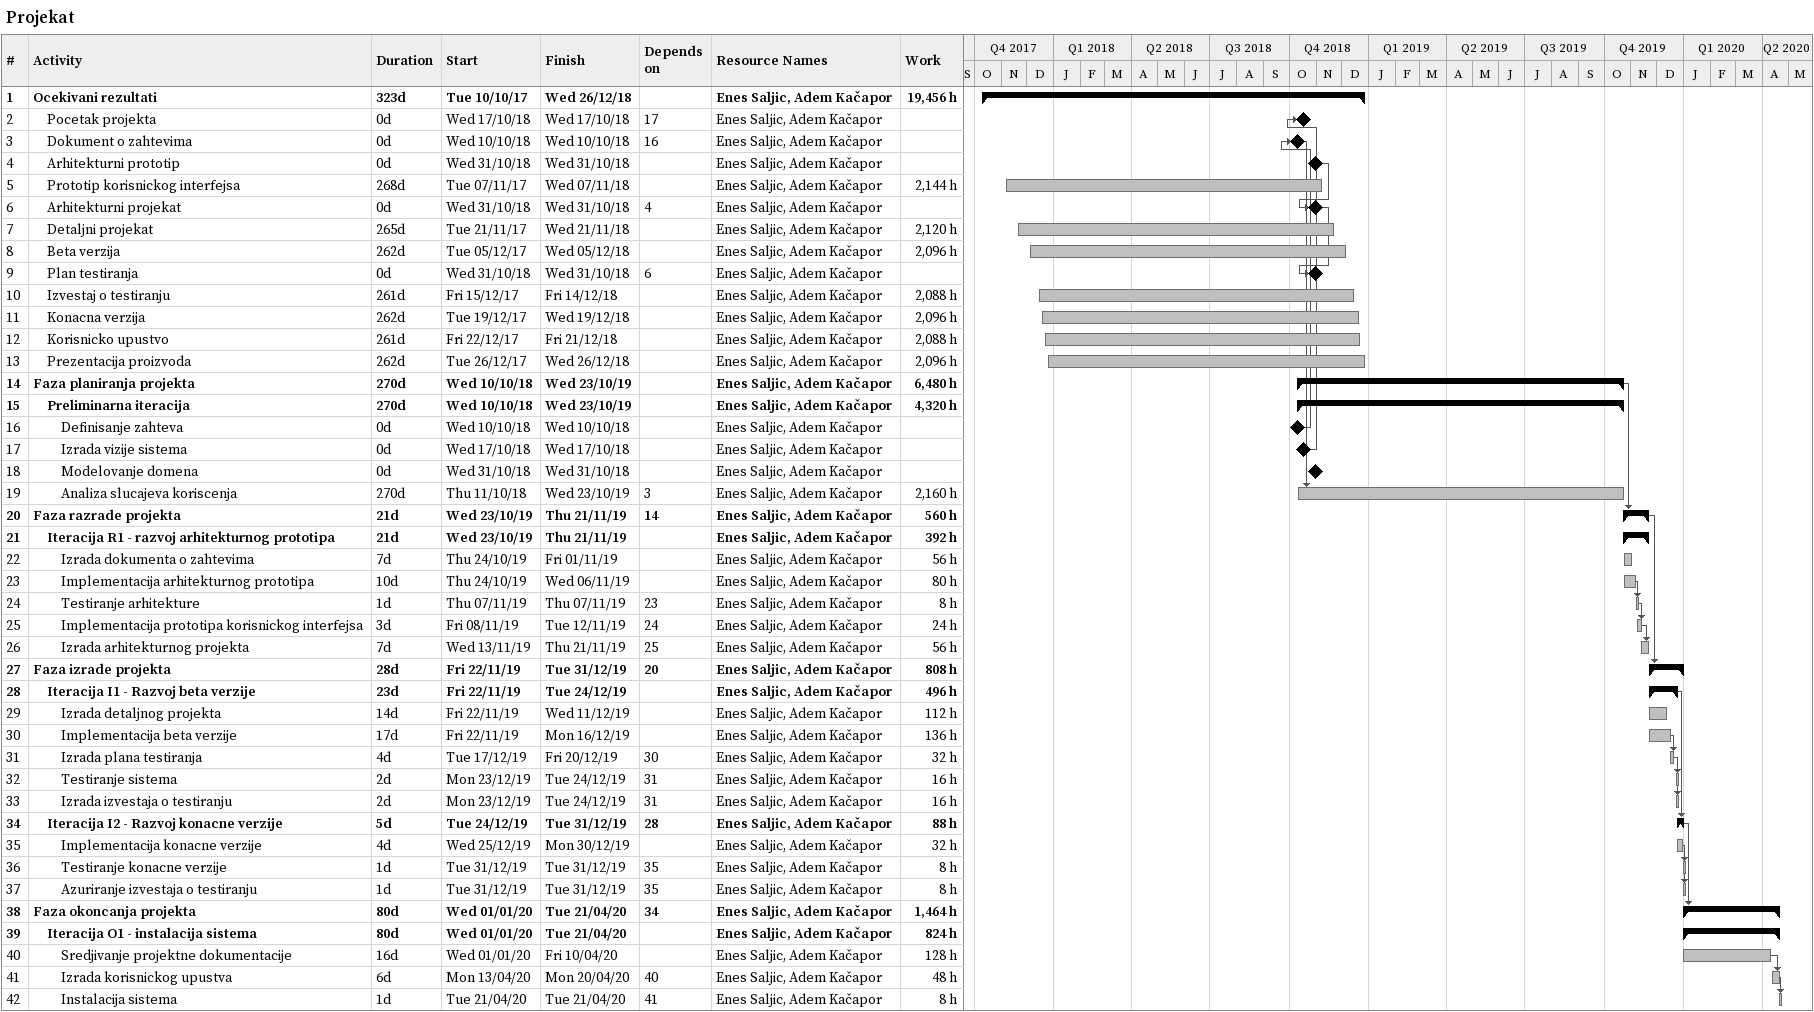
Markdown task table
Projekat

| ID | Level | Task | Duration | Start | Finish | Predecessors | Resources | Work (h) |
|---|---|---|---|---|---|---|---|---|
| 1 | 1 | **Ocekivani rezultati** | 323d | 2017-10-10 | 2018-12-26 |  | Enes Saljic, Adem Kačapor | 19456 |
| 2 | 2 | Pocetak projekta | 0d | 2018-10-17 | 2018-10-17 | 17 | Enes Saljic, Adem Kačapor |  |
| 3 | 2 | Dokument o zahtevima | 0d | 2018-10-10 | 2018-10-10 | 16 | Enes Saljic, Adem Kačapor |  |
| 4 | 2 | Arhitekturni prototip | 0d | 2018-10-31 | 2018-10-31 |  | Enes Saljic, Adem Kačapor |  |
| 5 | 2 | Prototip korisnickog interfejsa | 268d | 2017-11-07 | 2018-11-07 |  | Enes Saljic, Adem Kačapor | 2144 |
| 6 | 2 | Arhitekturni projekat | 0d | 2018-10-31 | 2018-10-31 | 4 | Enes Saljic, Adem Kačapor |  |
| 7 | 2 | Detaljni projekat | 265d | 2017-11-21 | 2018-11-21 |  | Enes Saljic, Adem Kačapor | 2120 |
| 8 | 2 | Beta verzija | 262d | 2017-12-05 | 2018-12-05 |  | Enes Saljic, Adem Kačapor | 2096 |
| 9 | 2 | Plan testiranja | 0d | 2018-10-31 | 2018-10-31 | 6 | Enes Saljic, Adem Kačapor |  |
| 10 | 2 | Izvestaj o testiranju | 261d | 2017-12-15 | 2018-12-14 |  | Enes Saljic, Adem Kačapor | 2088 |
| 11 | 2 | Konacna verzija | 262d | 2017-12-19 | 2018-12-19 |  | Enes Saljic, Adem Kačapor | 2096 |
| 12 | 2 | Korisnicko upustvo | 261d | 2017-12-22 | 2018-12-21 |  | Enes Saljic, Adem Kačapor | 2088 |
| 13 | 2 | Prezentacija proizvoda | 262d | 2017-12-26 | 2018-12-26 |  | Enes Saljic, Adem Kačapor | 2096 |
| 14 | 1 | **Faza planiranja projekta** | 270d | 2018-10-10 | 2019-10-23 |  | Enes Saljic, Adem Kačapor | 6480 |
| 15 | 2 | **Preliminarna iteracija** | 270d | 2018-10-10 | 2019-10-23 |  | Enes Saljic, Adem Kačapor | 4320 |
| 16 | 3 | Definisanje zahteva | 0d | 2018-10-10 | 2018-10-10 |  | Enes Saljic, Adem Kačapor |  |
| 17 | 3 | Izrada vizije sistema | 0d | 2018-10-17 | 2018-10-17 |  | Enes Saljic, Adem Kačapor |  |
| 18 | 3 | Modelovanje domena | 0d | 2018-10-31 | 2018-10-31 |  | Enes Saljic, Adem Kačapor |  |
| 19 | 3 | Analiza slucajeva koriscenja | 270d | 2018-10-11 | 2019-10-23 | 3 | Enes Saljic, Adem Kačapor | 2160 |
| 20 | 1 | **Faza razrade projekta** | 21d | 2019-10-23 | 2019-11-21 | 14 | Enes Saljic, Adem Kačapor | 560 |
| 21 | 2 | **Iteracija R1 - razvoj arhitekturnog prototipa** | 21d | 2019-10-23 | 2019-11-21 |  | Enes Saljic, Adem Kačapor | 392 |
| 22 | 3 | Izrada dokumenta o zahtevima | 7d | 2019-10-24 | 2019-11-01 |  | Enes Saljic, Adem Kačapor | 56 |
| 23 | 3 | Implementacija arhitekturnog prototipa | 10d | 2019-10-24 | 2019-11-06 |  | Enes Saljic, Adem Kačapor | 80 |
| 24 | 3 | Testiranje arhitekture | 1d | 2019-11-07 | 2019-11-07 | 23 | Enes Saljic, Adem Kačapor | 8 |
| 25 | 3 | Implementacija prototipa korisnickog interfejsa | 3d | 2019-11-08 | 2019-11-12 | 24 | Enes Saljic, Adem Kačapor | 24 |
| 26 | 3 | Izrada arhitekturnog projekta | 7d | 2019-11-13 | 2019-11-21 | 25 | Enes Saljic, Adem Kačapor | 56 |
| 27 | 1 | **Faza izrade projekta** | 28d | 2019-11-22 | 2019-12-31 | 20 | Enes Saljic, Adem Kačapor | 808 |
| 28 | 2 | **Iteracija I1 - Razvoj beta verzije** | 23d | 2019-11-22 | 2019-12-24 |  | Enes Saljic, Adem Kačapor | 496 |
| 29 | 3 | Izrada detaljnog projekta | 14d | 2019-11-22 | 2019-12-11 |  | Enes Saljic, Adem Kačapor | 112 |
| 30 | 3 | Implementacija beta verzije | 17d | 2019-11-22 | 2019-12-16 |  | Enes Saljic, Adem Kačapor | 136 |
| 31 | 3 | Izrada plana testiranja | 4d | 2019-12-17 | 2019-12-20 | 30 | Enes Saljic, Adem Kačapor | 32 |
| 32 | 3 | Testiranje sistema | 2d | 2019-12-23 | 2019-12-24 | 31 | Enes Saljic, Adem Kačapor | 16 |
| 33 | 3 | Izrada izvestaja o testiranju | 2d | 2019-12-23 | 2019-12-24 | 31 | Enes Saljic, Adem Kačapor | 16 |
| 34 | 2 | **Iteracija I2 - Razvoj konacne verzije** | 5d | 2019-12-24 | 2019-12-31 | 28 | Enes Saljic, Adem Kačapor | 88 |
| 35 | 3 | Implementacija konacne verzije | 4d | 2019-12-25 | 2019-12-30 |  | Enes Saljic, Adem Kačapor | 32 |
| 36 | 3 | Testiranje konacne verzije | 1d | 2019-12-31 | 2019-12-31 | 35 | Enes Saljic, Adem Kačapor | 8 |
| 37 | 3 | Azuriranje izvestaja o testiranju | 1d | 2019-12-31 | 2019-12-31 | 35 | Enes Saljic, Adem Kačapor | 8 |
| 38 | 1 | **Faza okoncanja projekta** | 80d | 2020-01-01 | 2020-04-21 | 34 | Enes Saljic, Adem Kačapor | 1464 |
| 39 | 2 | **Iteracija O1 - instalacija sistema** | 80d | 2020-01-01 | 2020-04-21 |  | Enes Saljic, Adem Kačapor | 824 |
| 40 | 3 | Sredjivanje projektne dokumentacije | 16d | 2020-01-01 | 2020-04-10 |  | Enes Saljic, Adem Kačapor | 128 |
| 41 | 3 | Izrada korisnickog upustva | 6d | 2020-04-13 | 2020-04-20 | 40 | Enes Saljic, Adem Kačapor | 48 |
| 42 | 3 | Instalacija sistema | 1d | 2020-04-21 | 2020-04-21 | 41 | Enes Saljic, Adem Kačapor | 8 |
